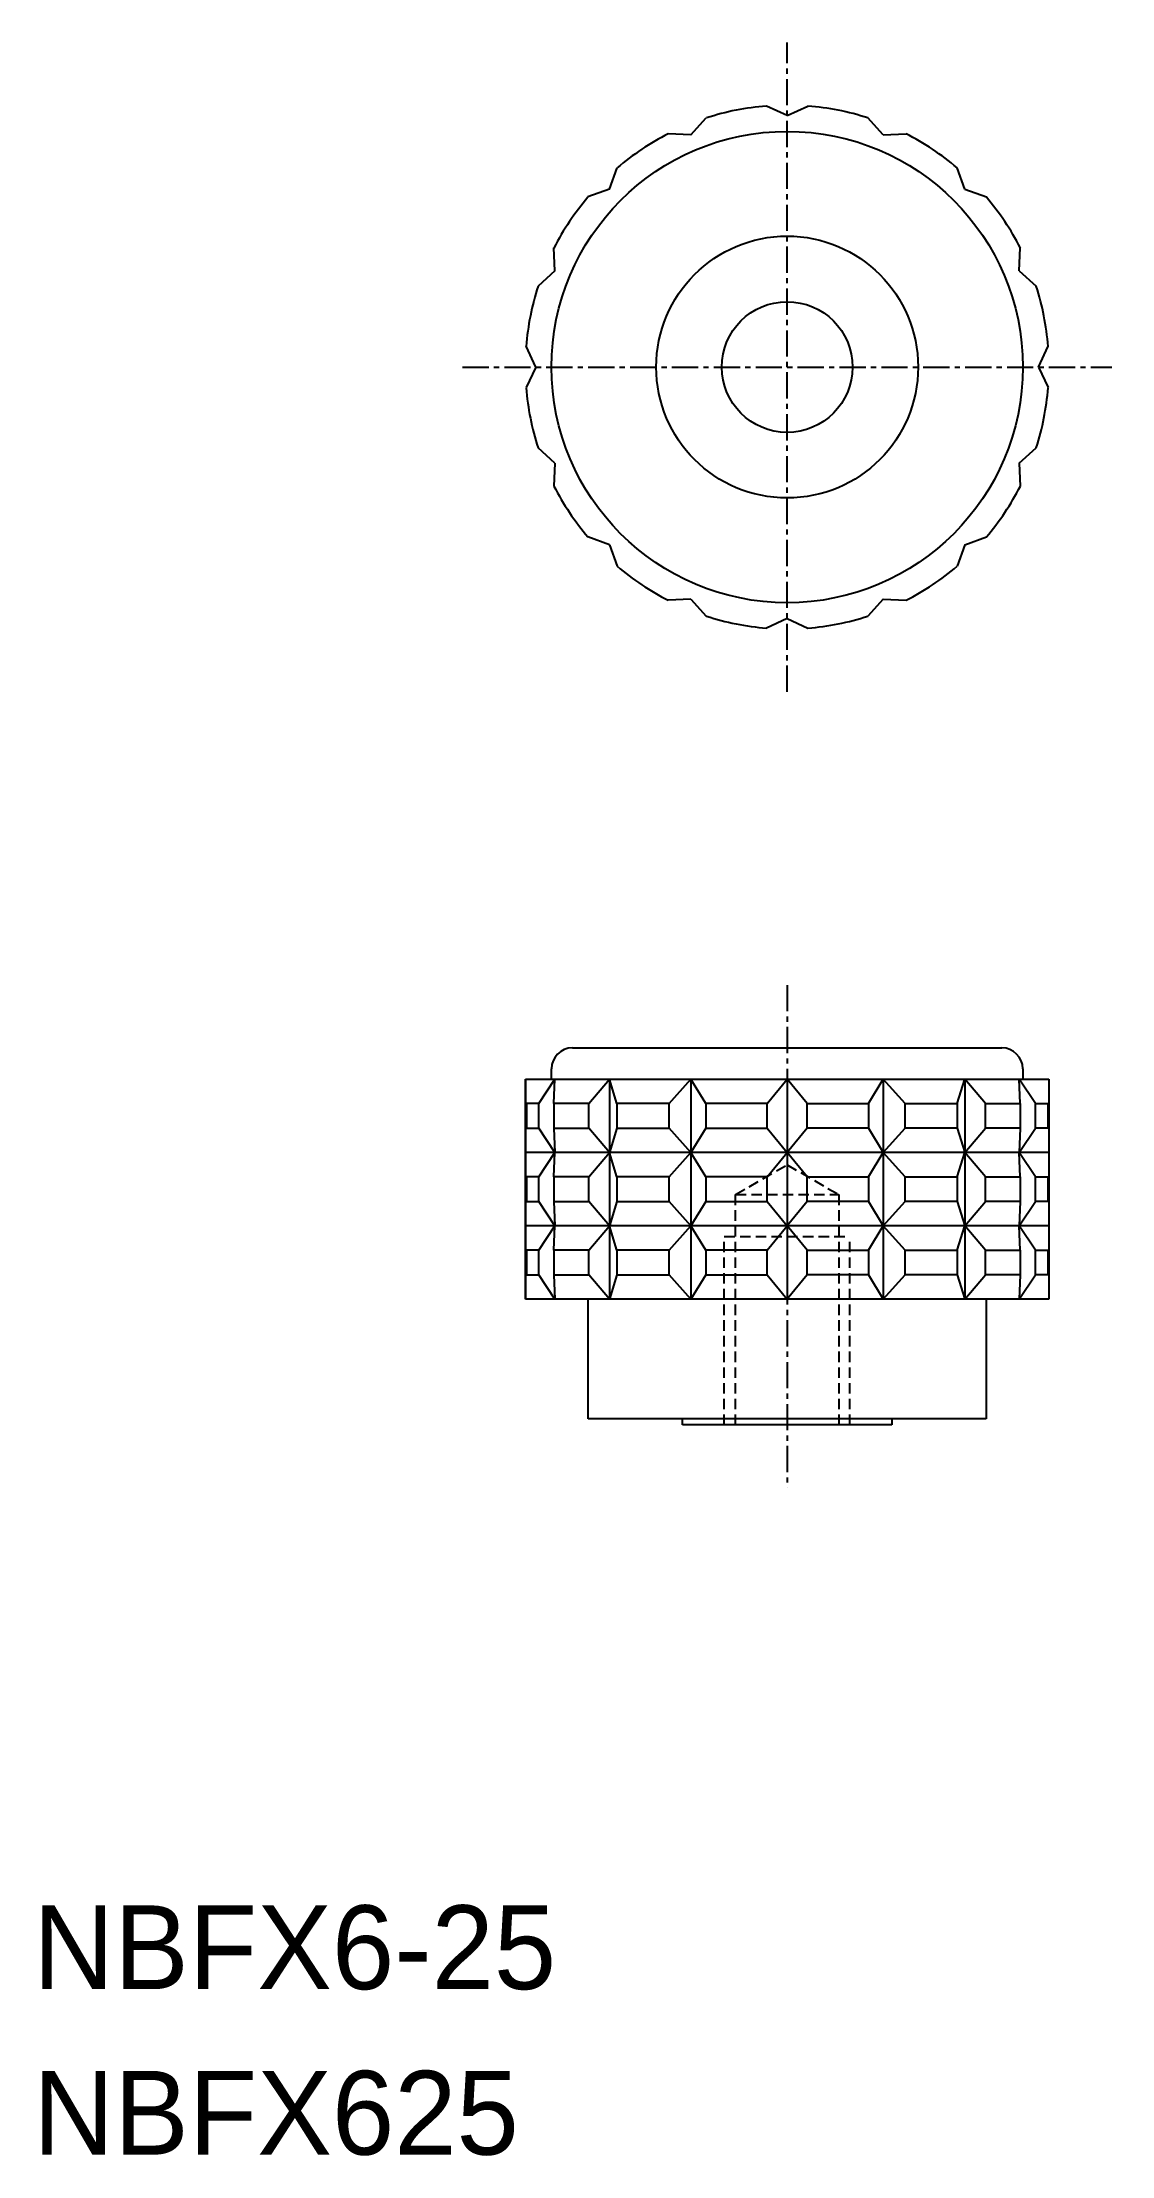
# Model space of a CAD drawing. Extents: x -14011 to -13960, y -561 to -460.
import ezdxf

# ---------------------------------------------------------------- set-up
doc = ezdxf.new("R2010")
doc.units = 0
doc.linetypes.add('CENTER', pattern=[2, 1.25, -0.25, 0.25, -0.25])
doc.linetypes.add('DASHED', pattern=[0.75, 0.5, -0.25])
doc.layers.get('0').update_dxf_attribs({"linetype": 'CONTINUOUS'})
doc.layers.add('CENTER', color=1, linetype='CENTER')

msp = doc.modelspace()

# ---------------------------------------------------------------- linework, layer by layer
at = {"color": 7, "linetype": 'CONTINUOUS'}
for p, q in [((-13975.51, -463.34), (-13976.5, -462.88)), ((-13975.51, -463.34), (-13974.52, -462.88)), ((-13980.11, -464.25), (-13979.37, -463.45)), ((-13970.92, -464.25), (-13971.66, -463.45)), ((-13980.11, -464.25), (-13981.19, -464.2)), ((-13970.92, -464.25), (-13969.83, -464.2)), ((-13984, -466.85), (-13983.63, -465.83)), ((-13967.03, -466.85), (-13967.4, -465.83)), ((-13984, -466.85), (-13985.02, -467.22)), ((-13967.03, -466.85), (-13966, -467.22)), ((-13986.6, -470.74), (-13986.65, -469.65)), ((-13964.43, -470.74), (-13964.38, -469.65)), ((-13986.6, -470.74), (-13987.4, -471.48)), ((-13964.43, -470.74), (-13963.62, -471.48)), ((-13987.51, -475.34), (-13987.97, -474.35)), ((-13963.51, -475.34), (-13963.05, -474.35)), ((-13987.51, -475.34), (-13987.97, -476.32)), ((-13963.51, -475.34), (-13963.05, -476.32)), ((-13986.6, -479.93), (-13987.4, -479.19)), ((-13964.43, -479.93), (-13963.62, -479.19)), ((-13986.6, -479.93), (-13986.65, -481.02)), ((-13964.43, -479.93), (-13964.38, -481.02)), ((-13984, -483.82), (-13985.02, -483.45)), ((-13984, -483.82), (-13983.63, -484.85)), ((-13967.03, -483.82), (-13967.4, -484.85)), ((-13967.03, -483.82), (-13966, -483.45)), ((-13980.11, -486.42), (-13981.19, -486.47)), ((-13980.11, -486.42), (-13979.37, -487.23)), ((-13970.92, -486.42), (-13971.66, -487.23)), ((-13970.92, -486.42), (-13969.83, -486.47)), ((-13975.51, -487.34), (-13976.5, -487.8)), ((-13975.51, -487.34), (-13974.52, -487.8)), ((-13985.76, -507.84), (-13965.26, -507.84)), ((-13988.01, -519.84), (-13988.01, -509.34)), ((-13988.01, -509.34), (-13986.76, -509.34)), ((-13988.01, -509.34), (-13988.01, -519.84)), ((-13987.37, -510.5), (-13986.6, -509.34)), ((-13986.76, -509.34), (-13986.76, -508.84)), ((-13986.76, -509.34), (-13964.26, -509.34)), ((-13986.65, -510.5), (-13986.6, -509.34)), ((-13984.98, -510.5), (-13984, -509.34)), ((-13983.64, -510.5), (-13984, -509.34)), ((-13984, -509.34), (-13984, -519.84)), ((-13981.15, -510.5), (-13980.11, -509.34)), ((-13979.4, -510.5), (-13980.11, -509.34)), ((-13980.11, -509.34), (-13980.11, -519.84)), ((-13976.46, -510.5), (-13975.51, -509.34)), ((-13975.51, -509.34), (-13975.51, -519.84)), ((-13974.56, -510.5), (-13975.51, -509.34)), ((-13971.63, -510.5), (-13970.92, -509.34)), ((-13970.92, -509.34), (-13970.92, -519.84)), ((-13969.87, -510.5), (-13970.92, -509.34)), ((-13967.39, -510.5), (-13967.03, -509.34)), ((-13967.03, -509.34), (-13967.03, -519.84)), ((-13966.04, -510.5), (-13967.03, -509.34)), ((-13964.38, -510.5), (-13964.43, -509.34)), ((-13963.65, -510.5), (-13964.43, -509.34)), ((-13964.26, -508.84), (-13964.26, -509.34)), ((-13964.26, -509.34), (-13963.01, -509.34)), ((-13963.01, -509.34), (-13963.01, -519.84)), ((-13986.6, -512.84), (-13987.37, -511.67)), ((-13986.65, -511.67), (-13986.6, -512.84)), ((-13984, -512.84), (-13984.98, -511.67)), ((-13983.64, -511.67), (-13984, -512.84)), ((-13980.11, -512.84), (-13981.15, -511.67)), ((-13979.4, -511.67), (-13980.11, -512.84)), ((-13976.46, -511.67), (-13975.51, -512.84)), ((-13974.56, -511.67), (-13975.51, -512.84)), ((-13971.63, -511.67), (-13970.92, -512.84)), ((-13970.92, -512.84), (-13969.87, -511.67)), ((-13967.39, -511.67), (-13967.03, -512.84)), ((-13967.03, -512.84), (-13966.04, -511.67)), ((-13964.38, -511.67), (-13964.43, -512.84)), ((-13964.43, -512.84), (-13963.65, -511.67)), ((-13963.01, -512.84), (-13988.01, -512.84)), ((-13987.37, -514), (-13986.6, -512.84)), ((-13986.65, -514), (-13986.6, -512.84)), ((-13984.98, -514), (-13984, -512.84)), ((-13983.64, -514), (-13984, -512.84)), ((-13981.15, -514), (-13980.11, -512.84)), ((-13979.4, -514), (-13980.11, -512.84)), ((-13976.46, -514), (-13975.51, -512.84)), ((-13974.56, -514), (-13975.51, -512.84)), ((-13971.63, -514), (-13970.92, -512.84)), ((-13969.87, -514), (-13970.92, -512.84)), ((-13967.39, -514), (-13967.03, -512.84)), ((-13966.04, -514), (-13967.03, -512.84)), ((-13963.65, -514), (-13964.43, -512.84)), ((-13964.38, -514), (-13964.43, -512.84)), ((-13986.6, -516.34), (-13987.37, -515.17)), ((-13986.65, -515.17), (-13986.6, -516.34)), ((-13984, -516.34), (-13984.98, -515.17)), ((-13983.64, -515.17), (-13984, -516.34)), ((-13980.11, -516.34), (-13981.15, -515.17)), ((-13979.4, -515.17), (-13980.11, -516.34)), ((-13976.46, -515.17), (-13975.51, -516.34)), ((-13974.56, -515.17), (-13975.51, -516.34)), ((-13971.63, -515.17), (-13970.92, -516.34)), ((-13970.92, -516.34), (-13969.87, -515.17)), ((-13967.39, -515.17), (-13967.03, -516.34)), ((-13967.03, -516.34), (-13966.04, -515.17)), ((-13964.43, -516.34), (-13963.65, -515.17)), ((-13964.38, -515.17), (-13964.43, -516.34)), ((-13963.01, -516.34), (-13988.01, -516.34)), ((-13987.37, -517.5), (-13986.6, -516.34)), ((-13986.65, -517.5), (-13986.6, -516.34)), ((-13984.98, -517.5), (-13984, -516.34)), ((-13983.64, -517.5), (-13984, -516.34)), ((-13981.15, -517.5), (-13980.11, -516.34)), ((-13979.4, -517.5), (-13980.11, -516.34)), ((-13976.46, -517.5), (-13975.51, -516.34)), ((-13974.56, -517.5), (-13975.51, -516.34)), ((-13971.63, -517.5), (-13970.92, -516.34)), ((-13969.87, -517.5), (-13970.92, -516.34)), ((-13967.39, -517.5), (-13967.03, -516.34)), ((-13966.04, -517.5), (-13967.03, -516.34)), ((-13963.65, -517.5), (-13964.43, -516.34)), ((-13964.38, -517.5), (-13964.43, -516.34)), ((-13986.6, -519.84), (-13987.37, -518.67)), ((-13986.65, -518.67), (-13986.6, -519.84)), ((-13984, -519.84), (-13984.98, -518.67)), ((-13983.64, -518.67), (-13984, -519.84)), ((-13980.11, -519.84), (-13981.15, -518.67)), ((-13979.4, -518.67), (-13980.11, -519.84)), ((-13976.46, -518.67), (-13975.51, -519.84)), ((-13974.56, -518.67), (-13975.51, -519.84)), ((-13971.63, -518.67), (-13970.92, -519.84)), ((-13970.92, -519.84), (-13969.87, -518.67)), ((-13967.39, -518.67), (-13967.03, -519.84)), ((-13967.03, -519.84), (-13966.04, -518.67)), ((-13964.43, -519.84), (-13963.65, -518.67)), ((-13964.38, -518.67), (-13964.43, -519.84)), ((-13985.01, -519.84), (-13988.01, -519.84)), ((-13966.01, -519.84), (-13985.01, -519.84)), ((-13985.01, -525.54), (-13985.01, -519.84)), ((-13963.01, -519.84), (-13966.01, -519.84)), ((-13966.01, -519.84), (-13966.01, -525.54)), ((-13980.51, -525.54), (-13985.01, -525.54)), ((-13980.51, -525.84), (-13980.51, -525.54)), ((-13970.51, -525.54), (-13980.51, -525.54)), ((-13970.51, -525.54), (-13970.51, -525.84)), ((-13966.01, -525.54), (-13970.51, -525.54)), ((-13970.51, -525.84), (-13980.51, -525.84))]:
    msp.add_line(p, q, dxfattribs=at)
at = {"color": 3, "linetype": 'DASHED'}
for p, q in [((-13977.97, -514.84), (-13975.51, -513.42)), ((-13975.51, -513.42), (-13973.05, -514.84)), ((-13977.97, -525.84), (-13977.97, -514.84)), ((-13977.97, -514.84), (-13973.05, -514.84)), ((-13973.05, -514.84), (-13973.05, -525.84)), ((-13978.51, -516.84), (-13972.51, -516.84)), ((-13978.51, -525.84), (-13978.51, -516.84)), ((-13972.51, -525.84), (-13972.51, -516.84))]:
    msp.add_line(p, q, dxfattribs=at)
at = {"color": 7, "linetype": 'CONTINUOUS'}
for points in [[(-13987.37, -510.5), (-13987.96, -510.5), (-13987.96, -511.67), (-13987.37, -511.67)], [(-13984.98, -510.5), (-13986.65, -510.5), (-13986.65, -511.67), (-13984.98, -511.67)], [(-13981.15, -510.5), (-13983.64, -510.5), (-13983.64, -511.67), (-13981.15, -511.67)], [(-13976.46, -510.5), (-13979.4, -510.5), (-13979.4, -511.67), (-13976.46, -511.67)], [(-13974.56, -510.5), (-13971.63, -510.5), (-13971.63, -511.67), (-13974.56, -511.67)], [(-13969.87, -510.5), (-13967.39, -510.5), (-13967.39, -511.67), (-13969.87, -511.67)], [(-13966.04, -510.5), (-13964.38, -510.5), (-13964.38, -511.67), (-13966.04, -511.67)], [(-13963.65, -510.5), (-13963.07, -510.5), (-13963.07, -511.67), (-13963.65, -511.67)], [(-13987.37, -514), (-13987.96, -514), (-13987.96, -515.17), (-13987.37, -515.17)], [(-13984.98, -514), (-13986.65, -514), (-13986.65, -515.17), (-13984.98, -515.17)], [(-13981.15, -514), (-13983.64, -514), (-13983.64, -515.17), (-13981.15, -515.17)], [(-13976.46, -514), (-13979.4, -514), (-13979.4, -515.17), (-13976.46, -515.17)], [(-13974.56, -514), (-13971.63, -514), (-13971.63, -515.17), (-13974.56, -515.17)], [(-13969.87, -514), (-13967.39, -514), (-13967.39, -515.17), (-13969.87, -515.17)], [(-13966.04, -514), (-13964.38, -514), (-13964.38, -515.17), (-13966.04, -515.17)], [(-13963.65, -514), (-13963.07, -514), (-13963.07, -515.17), (-13963.65, -515.17)], [(-13987.37, -517.5), (-13987.96, -517.5), (-13987.96, -518.67), (-13987.37, -518.67)], [(-13984.98, -517.5), (-13986.65, -517.5), (-13986.65, -518.67), (-13984.98, -518.67)], [(-13981.15, -517.5), (-13983.64, -517.5), (-13983.64, -518.67), (-13981.15, -518.67)], [(-13976.46, -517.5), (-13979.4, -517.5), (-13979.4, -518.67), (-13976.46, -518.67)], [(-13974.56, -517.5), (-13971.63, -517.5), (-13971.63, -518.67), (-13974.56, -518.67)], [(-13969.87, -517.5), (-13967.39, -517.5), (-13967.39, -518.67), (-13969.87, -518.67)], [(-13966.04, -517.5), (-13964.38, -517.5), (-13964.38, -518.67), (-13966.04, -518.67)], [(-13963.65, -517.5), (-13963.07, -517.5), (-13963.07, -518.67), (-13963.65, -518.67)]]:
    msp.add_lwpolyline(points, close=True, dxfattribs=at)
for radius in [11.25, 6.25, 3.12]:
    msp.add_circle((-13975.51, -475.34), radius, dxfattribs=at)
for centre, radius, start, end in [((-13975.51, -475.34), 12.5, 94.5349, 107.9651), ((-13975.51, -475.34), 12.5, 72.0349, 85.4651), ((-13975.51, -475.34), 12.5, 117.0349, 130.4651), ((-13975.51, -475.34), 12.5, 49.5349, 62.9651), ((-13975.51, -475.34), 12.5, 139.5349, 152.9651), ((-13975.51, -475.34), 12.5, 27.0349, 40.4651), ((-13975.51, -475.34), 12.5, 162.0349, 175.4651), ((-13975.51, -475.34), 12.5, 4.5349, 17.9651), ((-13975.51, -475.34), 12.5, 184.5349, 197.9651), ((-13975.51, -475.34), 12.5, 342.0349, 355.4651), ((-13975.51, -475.34), 12.5, 207.0349, 220.4651), ((-13975.51, -475.34), 12.5, 319.5349, 332.9651), ((-13975.51, -475.34), 12.5, 229.5349, 242.9651), ((-13975.51, -475.34), 12.5, 297.0349, 310.4651), ((-13975.51, -475.34), 12.5, 252.0349, 265.4651), ((-13975.51, -475.34), 12.5, 274.5349, 287.9651), ((-13985.76, -508.84), 1, 90, 180), ((-13965.26, -508.84), 1, 0, 90)]:
    msp.add_arc(centre, radius, start, end, dxfattribs=at)
at = {"layer": 'CENTER', "color": 1, "linetype": 'CENTER'}
for p, q in [((-13975.51, -490.84), (-13975.51, -459.84)), ((-13991.01, -475.34), (-13960.01, -475.34)), ((-13975.51, -504.84), (-13975.51, -528.84))]:
    msp.add_line(p, q, dxfattribs=at)

# ---------------------------------------------------------------- texts
at = {"color": 7, "linetype": 'CONTINUOUS'}
for s, p in [('NBFX6-25', (-14011.51, -552.77)), ('NBFX625', (-14011.51, -560.67))]:
    msp.add_text(s, height=4, dxfattribs=at).set_placement(p)

doc.saveas('drawing.dxf')
